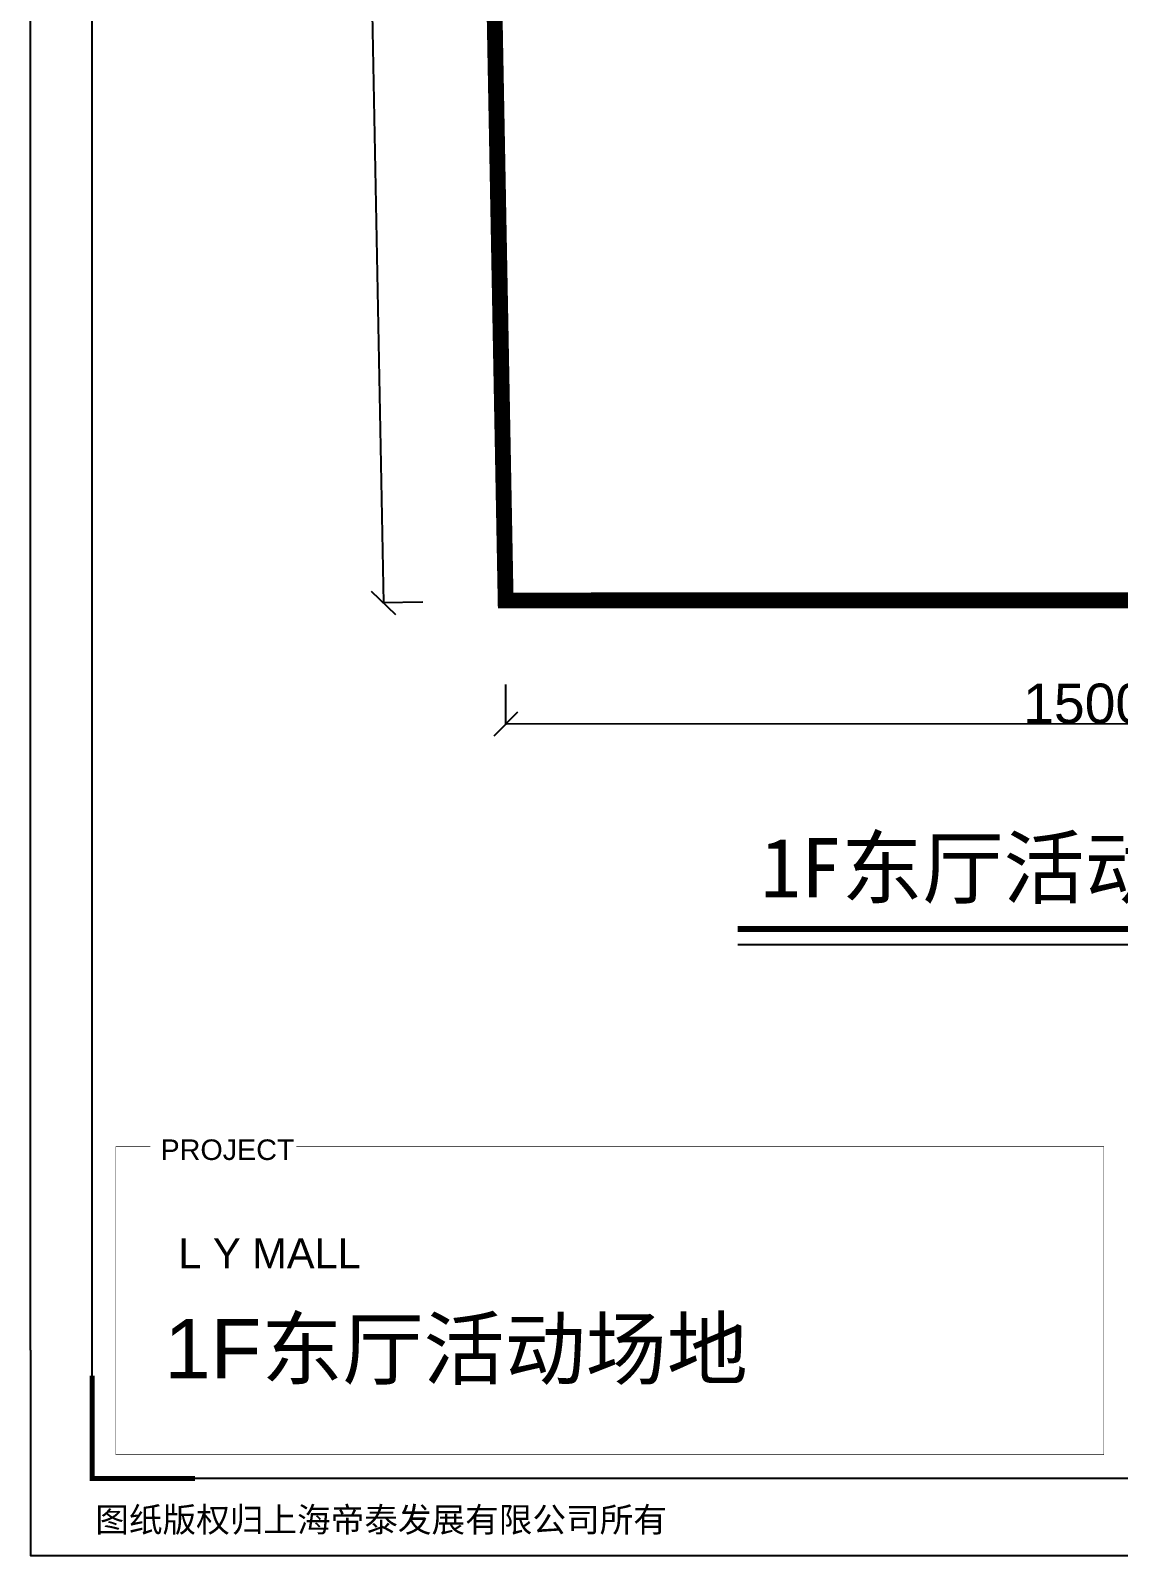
# Model space of a CAD drawing. Header units: inches. Extents: x -17552 to 36880, y -24560 to 13931.
# Drawn here: x -17552 to -3825, y -24560 to -5315 of the extents above; entities that cross this region are included whole.
import ezdxf

# ---------------------------------------------------------------- set-up
doc = ezdxf.new("R2010")
doc.units = ezdxf.units.IN
doc.header["$MEASUREMENT"] = 0
doc.layers.add('DIM', color=3, linetype='Continuous')
doc.layers.add('WALL', color=255, linetype='Continuous')
doc.styles.get("Standard").update_dxf_attribs({"font": 'arial.ttf'})
doc.dimstyles.new('DIM-200MM', dxfattribs={"dimtxt": 200, "dimasz": 120, "dimexe": 10, "dimexo": 10, "dimgap": 0.7, "dimtad": 1, "dimdec": 0, "dimrnd": 5, "dimzin": 1, "dimdsep": 46, "dimtxsty": 'Standard', "dimblk": 'OBLIQUE', "dimcen": 0.5, "dimdle": 1, "dimclrd": 256, "dimclre": 256, "dimclrt": 7, "dimaunit": 1, "dimadec": 0, "dimazin": 0, "dimtfac": 1, "dimtdec": 0, "dimtix": 1, "dimtmove": 2, "dimatfit": 3, "dimfxl": 0, "dimtolj": 1, "dimtzin": 1, "dimarcsym": 0})

# ---------------------------------------------------------------- blocks, each defined once
blk = doc.blocks.new('_Oblique')
at = {"color": 0, "linetype": 'ByBlock', "lineweight": -2}
blk.add_line((-0.5, -0.5), (0.5, 0.5), dxfattribs=at)
blk = doc.blocks.new('*D75')
at = {"layer": 'DEFPOINTS', "color": 0, "transparency": 16777216}
for p in [(-11557, -12507), (3443, -12504), (-11557, -14068)]:
    blk.add_point(p, dxfattribs=at)
at = {"layer": 'DIM', "lineweight": -2, "transparency": 16777216}
for p, q in [((-11557, -13568), (-11557, -14078)), ((3443, -13564), (3443, -14074)), ((3444, -14064), (-11558, -14068))]:
    blk.add_line(p, q, dxfattribs=at)
at = {"layer": 'DIM', "lineweight": -2, "transparency": 16777216, "xscale": 300, "yscale": 300, "zscale": 300}
for p, rotation in [((-11557, -14068), 180.0143840775937), ((3443, -14064), 0.014384077593661)]:
    blk.add_blockref('_Oblique', p, dxfattribs=dict(at, rotation=rotation))
at = {"layer": 'DIM', "color": 7, "transparency": 16777216, "insert": (-4057, -13810), "char_height": 500, "attachment_point": 5, "rotation": 0.0144}
blk.add_mtext('\\A1;15000', dxfattribs=at)
blk = doc.blocks.new('*D76')
at = {"layer": 'DEFPOINTS', "color": 0, "transparency": 16777216}
for p in [(-11896, 5493), (-11557, -12507), (-13100, -12536)]:
    blk.add_point(p, dxfattribs=at)
at = {"layer": 'DIM', "lineweight": -2, "transparency": 16777216}
for p, q in [((-12940, 5474), (-13449, 5464)), ((-13439, 5465), (-13100, -12537)), ((-12601, -12527), (-13110, -12537))]:
    blk.add_line(p, q, dxfattribs=at)
at = {"layer": 'DIM', "lineweight": -2, "transparency": 16777216, "xscale": 300, "yscale": 300, "zscale": 300}
for p, rotation in [((-13439, 5464), 91.07886449427436), ((-13100, -12536), 271.0788644942743)]:
    blk.add_blockref('_Oblique', p, dxfattribs=dict(at, rotation=rotation))
at = {"layer": 'DIM', "color": 7, "transparency": 16777216, "insert": (-13014, -3531), "char_height": 500, "attachment_point": 5, "rotation": 271.0789}
blk.add_mtext('\\A1;18005', dxfattribs=at)

msp = doc.modelspace()

# ---------------------------------------------------------------- linework, layer by layer
for points in [[(-17552.2, -21968.2), (-17552.2, 13931), (34287.8, 13931)], [(-8627.6, -16851), (2425.4, -16851)], [(-17552.2, -21968.2), (-17552.2, -24560.2), (34287.8, -24560.2)]]:
    msp.add_lwpolyline(points)
msp.add_lwpolyline([(-16774.6, 12959), (36102.2, 12959), (36102.2, -23588.2), (-16774.6, -23588.2)], close=True)
for points, const_width in [([(-8627.6, -16653.8), (2425.4, -16653.8)], 75), ([(-14196.4, -19401), (-4009.4, -19401), (-4009.4, -23288.2), (-16474.6, -23288.2), (-16474.6, -19401), (-16040.1, -19401)], 6.48), ([(-16774.6, -22292.2), (-16774.6, -23588.2), (-15478.6, -23588.2)], 64.8)]:
    msp.add_lwpolyline(points, dxfattribs=dict(const_width=const_width))
at = {"layer": 'WALL', "const_width": 200}
msp.add_lwpolyline([(-11557.1, -12507.3), (-11896.1, 5493.2), (7605, 5008.6), (3442.8, -12503.6)], close=True, dxfattribs=at)

# ---------------------------------------------------------------- texts
for s, height, p in [('PROJECT', 259.2, (-15911.3, -19568.7)), ('图纸版权归上海帝泰发展有限公司所有', 311.04, (-16734.8, -24263.5))]:
    msp.add_text(s, height=height).set_placement(p)
at = {"attachment_point": 1}
for s, insert, char_height, width in [('{\\fSimSun|b0|i0|c134|p2;1F东厅活动场地平面图}', (-8341.7, -15505.8), 750, 11237.228), ('L Y MALL', (-15686.1, -20559.4), 375, 10212.123)]:
    msp.add_mtext(s, dxfattribs=dict(at, insert=insert, char_height=char_height, width=width))
msp.add_attdef('1F东厅活动场地', (-15861.7, -22326.4), '###############', height=750)

# ---------------------------------------------------------------- dimensions: what is measured, and where the dimension line sits
at = {"layer": 'DIM'}
for p1, distance, picture, middle in [((-11896.1, 5493.2), -1543.6, '*D76', (-13014, -3531.3)), ((3442.8, -12503.6), 1560.8, '*D75', (-4056.8, -13810.3))]:
    dim = msp.add_aligned_dim(p1=p1, p2=(-11557.1, -12507.3), distance=distance, dimstyle='DIM-200MM', override={"dimtxt": 500, "dimasz": 300}, dxfattribs=at)
    dim.commit()
    dim.dimension.update_dxf_attribs({"geometry": picture, "text_midpoint": middle})

doc.saveas('drawing.dxf')
